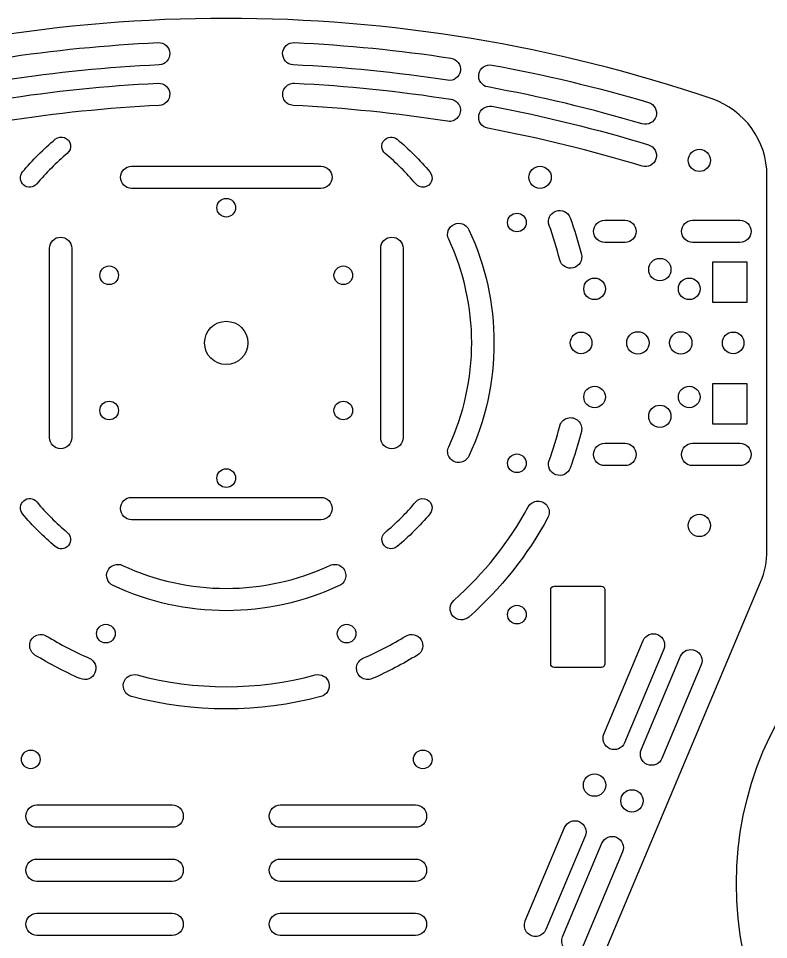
# Model space of a CAD drawing. Extents: x 19 to 387, y 10 to 286.
# Drawn here: x 180.3 to 291.3, y 150.1 to 286.4 of the extents above; entities that cross this region are included whole.
import ezdxf

# ---------------------------------------------------------------- set-up
doc = ezdxf.new("R2010")
doc.units = 0
doc.layers.get('0').update_dxf_attribs({"linetype": 'CONTINUOUS'})

msp = doc.modelspace()

# ---------------------------------------------------------------- linework, layer by layer
msp.add_lwpolyline([(178, 93.76, 0.30185), (189.06, 86.41), (233.12, 86.41, 0.30185), (244.18, 93.76), (290.15, 203.04, 0.099876), (291.09, 207.69), (291.09, 263.14, 0.320943), (282.96, 274.5, 0.165776), (139.21, 274.5, 0.320943), (131.09, 263.14), (131.09, 207.69, 0.099876), (132.03, 203.04)], format="xyb")
for points in [[(177.84, 280.53, -0.026557), (201.01, 282.83, -1), (201.16, 279.53, 0.026557), (178.34, 277.26, -1)], [(243.84, 277.26, 0.026557), (221.01, 279.53, -1), (221.16, 282.83, -0.026557), (244.34, 280.53, -1)], [(250.38, 279.51, -0.027171), (273.56, 273.98, -1), (272.62, 270.81, 0.027171), (249.79, 276.27, -1)], [(178.34, 271.19, -1), (177.83, 274.45, -0.027319), (201.01, 276.82, -1), (201.17, 273.53, 0.027319)], [(221.01, 273.53, -1), (221.17, 276.82, -0.027319), (244.34, 274.45, -1), (243.83, 271.19, 0.027319)], [(250.39, 273.41, -0.027989), (273.57, 267.71, -1), (272.6, 264.55, 0.027989), (249.78, 270.17, -1)], [(187.57, 266.44, 0.043661), (183.06, 261.93, -1), (180.95, 263.7, -0.043661), (185.8, 268.55, -1)], [(236.37, 268.55, -0.043661), (241.22, 263.7, -1), (239.12, 261.93, 0.043661), (234.61, 266.44, -1)], [(225.09, 261.26), (197.09, 261.26, -1), (197.09, 264.56), (225.09, 264.56, -1)], [(260.43, 250.71, 0.026186), (258.87, 255.8, -1), (261.97, 256.93, -0.026186), (263.63, 251.51, -1)], [(270.09, 256.56, -1), (270.09, 253.26), (267.09, 253.26, -1), (267.09, 256.56)], [(280.09, 253.26, -1), (280.09, 256.56), (287.09, 256.56, -1), (287.09, 253.26)], [(244, 223.06, 0.221695), (244, 253.76, -1), (246.99, 255.15, -0.221695), (246.99, 221.67, -1)], [(188.24, 252.41), (188.24, 224.41, -1), (184.94, 224.41), (184.94, 252.41, -1)], [(233.94, 224.41), (233.94, 252.41, -1), (237.24, 252.41), (237.24, 224.41, -1)], [(263.63, 225.31, -0.026186), (261.97, 219.89, -1), (258.87, 221.02, 0.026186), (260.43, 226.11, -1)], [(267.09, 220.26, -1), (267.09, 223.56), (270.09, 223.56, -1), (270.09, 220.26)], [(280.09, 220.26, -1), (280.09, 223.56), (287.09, 223.56, -1), (287.09, 220.26)], [(183.06, 214.89, 0.043661), (187.57, 210.38, -1), (185.8, 208.28, -0.043661), (180.95, 213.12, -1)], [(197.09, 215.56), (225.09, 215.56, -1), (225.09, 212.26), (197.09, 212.26, -1)], [(241.22, 213.12, -0.043661), (236.37, 208.28, -1), (234.61, 210.38, 0.043661), (239.12, 214.89, -1)], [(258.68, 212.57, -0.087489), (246.97, 197.85, -1), (244.78, 200.33, 0.087489), (255.77, 214.15, -1)], [(227.83, 202.51, -0.221695), (194.35, 202.51, -1), (195.74, 205.5, 0.221695), (226.43, 205.5, -1)], [(266.59, 190.41), (259.59, 190.41, -0.414214), (259.09, 190.91), (259.09, 201.91, -0.414214), (259.59, 202.41), (266.59, 202.41, -0.414214), (267.09, 201.91), (267.09, 190.91, -0.414214)], [(184.52, 195.05, 0.034921), (190.81, 191.78, -1), (189.49, 188.75, -0.034921), (182.79, 192.24, -1)], [(239.38, 192.24, -0.034921), (232.68, 188.75, -1), (231.36, 191.78, 0.034921), (237.66, 195.05, -1)], [(266.96, 180.55), (272.78, 194.38, -1), (275.82, 193.1), (270.01, 179.27, -1)], [(272.49, 178.22), (278.31, 192.05, -1), (281.35, 190.77), (275.54, 176.94, -1)], [(197.07, 186.11, -1), (197.93, 189.29, 0.131652), (224.25, 189.29, -1), (225.1, 186.11, -0.131652)], [(203.09, 166.76), (183.09, 166.76, -1), (183.09, 170.06), (203.09, 170.06, -1)], [(239.09, 166.76), (219.09, 166.76, -1), (219.09, 170.06), (239.09, 170.06, -1)], [(255.33, 152.9), (261.15, 166.72, -1), (264.19, 165.44), (258.37, 151.62, -1)], [(269.72, 163.12), (263.9, 149.29, -1), (260.86, 150.57), (266.68, 164.4, -1)], [(203.09, 158.76), (183.09, 158.76, -1), (183.09, 162.06), (203.09, 162.06, -1)], [(239.09, 158.76), (219.09, 158.76, -1), (219.09, 162.06), (239.09, 162.06, -1)], [(203.09, 150.76), (183.09, 150.76, -1), (183.09, 154.06), (203.09, 154.06, -1)], [(239.09, 150.76), (219.09, 150.76, -1), (219.09, 154.06), (239.09, 154.06, -1)]]:
    msp.add_lwpolyline(points, format="xyb", close=True)
for points in [[(288.09, 244.41), (283.09, 244.41), (283.09, 250.41), (288.09, 250.41)], [(283.09, 226.41), (283.09, 232.41), (288.09, 232.41), (288.09, 226.41)]]:
    msp.add_lwpolyline(points, close=True)
for centre, radius in [((281.09, 265.41), 1.65), ((257.52, 262.91), 1.65), ((211.09, 258.41), 1.38), ((254.09, 256.22), 1.38), ((275.24, 249.26), 1.65), ((193.77, 248.41), 1.38), ((228.41, 248.41), 1.38), ((265.59, 246.41), 1.6), ((279.59, 246.41), 1.6), ((211.09, 238.41), 3.2), ((263.59, 238.41), 1.6), ((271.99, 238.41), 1.65), ((278.34, 238.41), 1.65), ((286.09, 238.41), 1.6), ((265.59, 230.41), 1.6), ((279.59, 230.41), 1.6), ((193.77, 228.41), 1.38), ((228.41, 228.41), 1.38), ((275.24, 227.56), 1.65), ((254.09, 220.6), 1.38), ((211.09, 218.41), 1.38), ((281.09, 211.41), 1.65), ((336.57, 158.44), 50), ((254.09, 198.22), 1.38), ((193.28, 195.41), 1.38), ((228.9, 195.41), 1.38), ((182.17, 176.81), 1.38), ((240.17, 176.81), 1.38), ((265.58, 173), 1.65), ((271.11, 170.67), 1.65)]:
    msp.add_circle(centre, radius)

doc.saveas('drawing.dxf')
